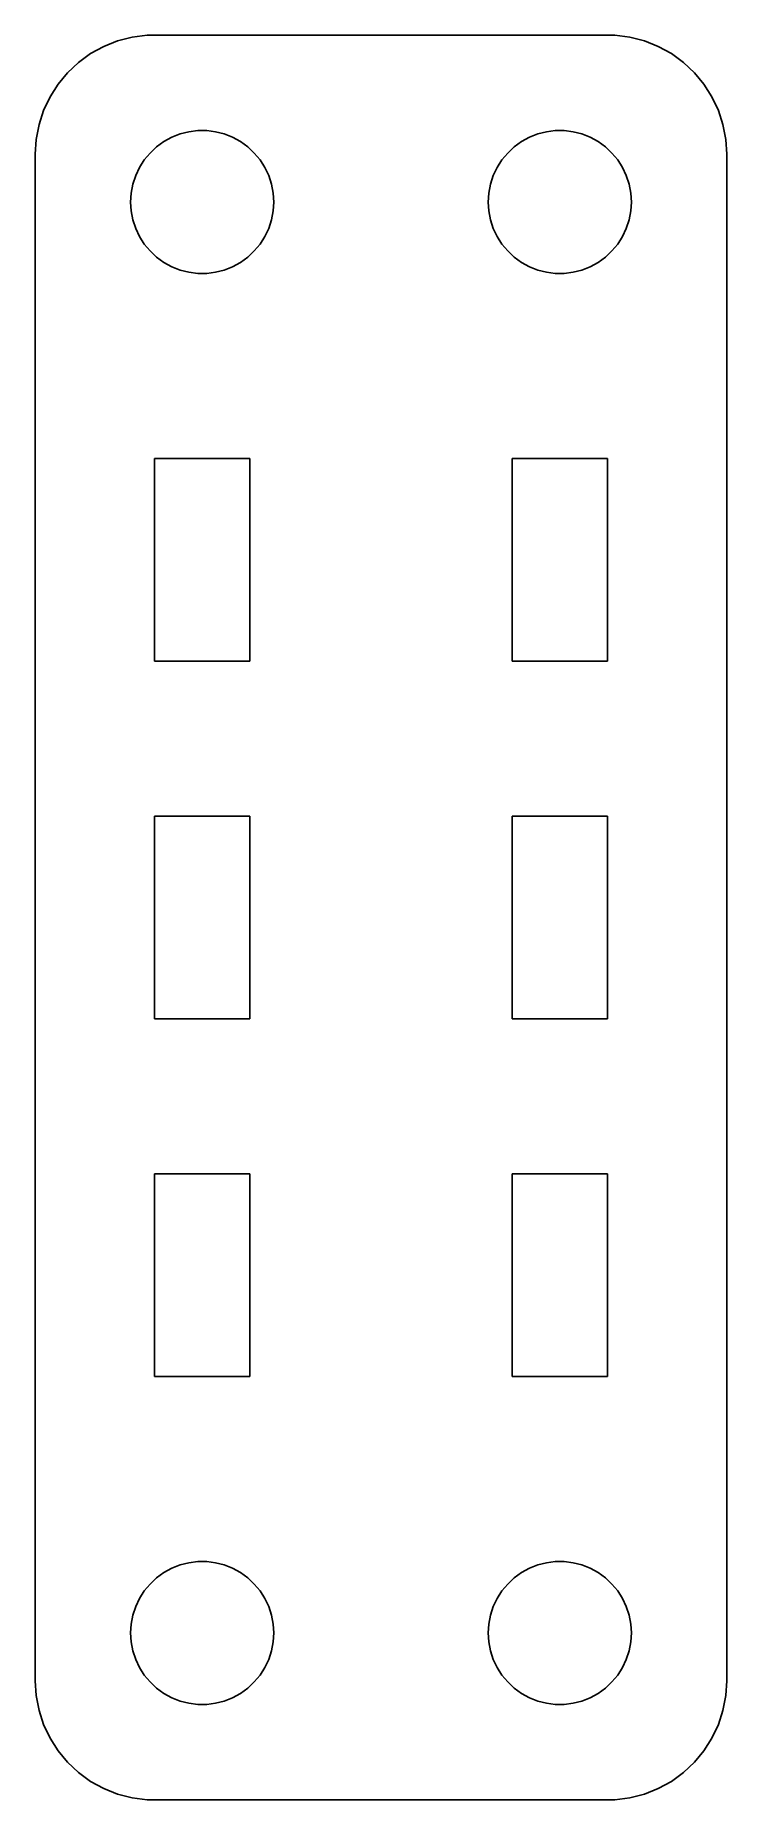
# Model space of a CAD drawing. Header units: metres. Extents: x -14.5 to 14.5, y -37 to 37.
import ezdxf

# ---------------------------------------------------------------- set-up
doc = ezdxf.new("R2010")
doc.units = ezdxf.units.M

msp = doc.modelspace()

# ---------------------------------------------------------------- linework, layer by layer
for p, q in [((-9.81395, 36.9901), (-10.4369, 36.9114)), ((9.81395, 36.9901), (-9.81395, 36.9901)), ((10.4369, 36.9114), (9.81395, 36.9901)), ((-11.6289, 36.5241), (-12.1791, 36.2216)), ((-11.0451, 36.7553), (-11.6289, 36.5241)), ((-10.4369, 36.9114), (-11.0451, 36.7553)), ((11.0451, 36.7553), (10.4369, 36.9114)), ((11.6289, 36.5241), (11.0451, 36.7553)), ((12.1791, 36.2216), (11.6289, 36.5241)), ((-12.6871, 35.8526), (-13.1448, 35.4227)), ((-12.1791, 36.2216), (-12.6871, 35.8526)), ((12.6871, 35.8526), (12.1791, 36.2216)), ((13.1448, 35.4227), (12.6871, 35.8526)), ((-13.5451, 34.9389), (-13.8815, 34.4088)), ((-13.1448, 35.4227), (-13.5451, 34.9389)), ((13.5451, 34.9389), (13.1448, 35.4227)), ((13.8815, 34.4088), (13.5451, 34.9389)), ((-13.8815, 34.4088), (-14.1489, 33.8406)), ((14.1489, 33.8406), (13.8815, 34.4088)), ((-14.1489, 33.8406), (-14.3429, 33.2434)), ((14.3429, 33.2434), (14.1489, 33.8406)), ((-14.4606, 32.6267), (-14.5, 32)), ((-14.3429, 33.2434), (-14.4606, 32.6267)), ((-9.10747, 32.533), (-8.77733, 32.7145)), ((-8.77733, 32.7145), (-8.42705, 32.8532)), ((-8.42705, 32.8532), (-8.06213, 32.9469)), ((-8.06213, 32.9469), (-7.68837, 32.9941)), ((-7.68837, 32.9941), (-7.31161, 32.9941)), ((-7.31161, 32.9941), (-6.93785, 32.9469)), ((-6.93785, 32.9469), (-6.57294, 32.8532)), ((-6.57294, 32.8532), (-6.22266, 32.7145)), ((-6.22266, 32.7145), (-5.89252, 32.533)), ((5.89252, 32.533), (6.22266, 32.7145)), ((6.22266, 32.7145), (6.57294, 32.8532)), ((6.57294, 32.8532), (6.93785, 32.9469)), ((6.93785, 32.9469), (7.31161, 32.9941)), ((7.31161, 32.9941), (7.68837, 32.9941)), ((7.68837, 32.9941), (8.06213, 32.9469)), ((8.06213, 32.9469), (8.42705, 32.8532)), ((8.42705, 32.8532), (8.77733, 32.7145)), ((8.77733, 32.7145), (9.10747, 32.533)), ((14.4606, 32.6267), (14.3429, 33.2434)), ((14.5, 32), (14.4606, 32.6267)), ((-14.5, 32), (-14.5, -32)), ((-9.92705, 31.7634), (-9.6869, 32.0536)), ((-9.6869, 32.0536), (-9.41226, 32.3115)), ((-9.41226, 32.3115), (-9.10747, 32.533)), ((-5.89252, 32.533), (-5.58772, 32.3115)), ((-5.58772, 32.3115), (-5.31308, 32.0536)), ((-5.31308, 32.0536), (-5.07294, 31.7634)), ((5.07294, 31.7634), (5.31308, 32.0536)), ((5.31308, 32.0536), (5.58772, 32.3115)), ((5.58772, 32.3115), (5.89252, 32.533)), ((9.10747, 32.533), (9.41226, 32.3115)), ((9.41226, 32.3115), (9.6869, 32.0536)), ((9.6869, 32.0536), (9.92705, 31.7634)), ((14.5, -32), (14.5, 32)), ((-10.4057, 30.7461), (-10.2893, 31.1044)), ((-10.2893, 31.1044), (-10.1289, 31.4453)), ((-10.1289, 31.4453), (-9.92705, 31.7634)), ((-5.07294, 31.7634), (-4.87108, 31.4453)), ((-4.87108, 31.4453), (-4.71066, 31.1044)), ((-4.71066, 31.1044), (-4.59424, 30.7461)), ((4.59424, 30.7461), (4.71066, 31.1044)), ((4.71066, 31.1044), (4.87108, 31.4453)), ((4.87108, 31.4453), (5.07294, 31.7634)), ((9.92705, 31.7634), (10.1289, 31.4453)), ((10.1289, 31.4453), (10.2893, 31.1044)), ((10.2893, 31.1044), (10.4057, 30.7461)), ((-10.5, 30), (-10.4763, 30.376)), ((-10.4763, 30.376), (-10.4057, 30.7461)), ((-4.59424, 30.7461), (-4.52365, 30.376)), ((-4.52365, 30.376), (-4.5, 30)), ((4.5, 30), (4.52365, 30.376)), ((4.52365, 30.376), (4.59424, 30.7461)), ((10.4057, 30.7461), (10.4763, 30.376)), ((10.4763, 30.376), (10.5, 30)), ((-10.4763, 29.624), (-10.5, 30)), ((-10.4057, 29.2539), (-10.4763, 29.624)), ((-4.52365, 29.624), (-4.59424, 29.2539)), ((-4.5, 30), (-4.52365, 29.624)), ((4.52365, 29.624), (4.5, 30)), ((4.59424, 29.2539), (4.52365, 29.624)), ((10.4763, 29.624), (10.4057, 29.2539)), ((10.5, 30), (10.4763, 29.624)), ((-10.2893, 28.8956), (-10.4057, 29.2539)), ((-10.1289, 28.5547), (-10.2893, 28.8956)), ((-4.71066, 28.8956), (-4.87108, 28.5547)), ((-4.59424, 29.2539), (-4.71066, 28.8956)), ((4.71066, 28.8956), (4.59424, 29.2539)), ((4.87108, 28.5547), (4.71066, 28.8956)), ((10.2893, 28.8956), (10.1289, 28.5547)), ((10.4057, 29.2539), (10.2893, 28.8956)), ((-9.92705, 28.2366), (-10.1289, 28.5547)), ((-9.6869, 27.9464), (-9.92705, 28.2366)), ((-5.07294, 28.2366), (-5.31308, 27.9464)), ((-4.87108, 28.5547), (-5.07294, 28.2366)), ((5.07294, 28.2366), (4.87108, 28.5547)), ((5.31308, 27.9464), (5.07294, 28.2366)), ((9.92705, 28.2366), (9.6869, 27.9464)), ((10.1289, 28.5547), (9.92705, 28.2366)), ((-9.41226, 27.6884), (-9.6869, 27.9464)), ((-9.10747, 27.467), (-9.41226, 27.6884)), ((-8.77733, 27.2855), (-9.10747, 27.467)), ((-5.89252, 27.467), (-6.22266, 27.2855)), ((-5.58772, 27.6884), (-5.89252, 27.467)), ((-5.31308, 27.9464), (-5.58772, 27.6884)), ((5.58772, 27.6884), (5.31308, 27.9464)), ((5.89252, 27.467), (5.58772, 27.6884)), ((6.22266, 27.2855), (5.89252, 27.467)), ((9.10747, 27.467), (8.77733, 27.2855)), ((9.41226, 27.6884), (9.10747, 27.467)), ((9.6869, 27.9464), (9.41226, 27.6884)), ((-8.42705, 27.1468), (-8.77733, 27.2855)), ((-8.06213, 27.0531), (-8.42705, 27.1468)), ((-7.68837, 27.0059), (-8.06213, 27.0531)), ((-7.31161, 27.0059), (-7.68837, 27.0059)), ((-6.93785, 27.0531), (-7.31161, 27.0059)), ((-6.57294, 27.1468), (-6.93785, 27.0531)), ((-6.22266, 27.2855), (-6.57294, 27.1468)), ((6.57294, 27.1468), (6.22266, 27.2855)), ((6.93785, 27.0531), (6.57294, 27.1468)), ((7.31161, 27.0059), (6.93785, 27.0531)), ((7.68837, 27.0059), (7.31161, 27.0059)), ((8.06213, 27.0531), (7.68837, 27.0059)), ((8.42705, 27.1468), (8.06213, 27.0531)), ((8.77733, 27.2855), (8.42705, 27.1468)), ((-9.5, 10.75), (-9.5, 19.25)), ((-9.5, 19.25), (-5.5, 19.25)), ((-5.5, 19.25), (-5.5, 10.75)), ((5.5, 10.75), (5.5, 19.25)), ((5.5, 19.25), (9.5, 19.25)), ((9.5, 19.25), (9.5, 10.75)), ((-5.5, 10.75), (-9.5, 10.75)), ((9.5, 10.75), (5.5, 10.75)), ((-9.5, -4.25), (-9.5, 4.25)), ((-9.5, 4.25), (-5.5, 4.25)), ((-5.5, 4.25), (-5.5, -4.25)), ((5.5, -4.25), (5.5, 4.25)), ((5.5, 4.25), (9.5, 4.25)), ((9.5, 4.25), (9.5, -4.25)), ((-5.5, -4.25), (-9.5, -4.25)), ((9.5, -4.25), (5.5, -4.25)), ((-9.5, -19.25), (-9.5, -10.75)), ((-9.5, -10.75), (-5.5, -10.75)), ((-5.5, -10.75), (-5.5, -19.25)), ((5.5, -19.25), (5.5, -10.75)), ((5.5, -10.75), (9.5, -10.75)), ((9.5, -10.75), (9.5, -19.25)), ((-5.5, -19.25), (-9.5, -19.25)), ((9.5, -19.25), (5.5, -19.25)), ((-9.10747, -27.467), (-8.77733, -27.2855)), ((-8.77733, -27.2855), (-8.42705, -27.1468)), ((-8.42705, -27.1468), (-8.06213, -27.0531)), ((-8.06213, -27.0531), (-7.68837, -27.0059)), ((-7.68837, -27.0059), (-7.31161, -27.0059)), ((-7.31161, -27.0059), (-6.93785, -27.0531)), ((-6.93785, -27.0531), (-6.57294, -27.1468)), ((-6.57294, -27.1468), (-6.22266, -27.2855)), ((-6.22266, -27.2855), (-5.89252, -27.467)), ((5.89252, -27.467), (6.22266, -27.2855)), ((6.22266, -27.2855), (6.57294, -27.1468)), ((6.57294, -27.1468), (6.93785, -27.0531)), ((6.93785, -27.0531), (7.31161, -27.0059)), ((7.31161, -27.0059), (7.68837, -27.0059)), ((7.68837, -27.0059), (8.06213, -27.0531)), ((8.06213, -27.0531), (8.42705, -27.1468)), ((8.42705, -27.1468), (8.77733, -27.2855)), ((8.77733, -27.2855), (9.10747, -27.467)), ((-9.92705, -28.2366), (-9.6869, -27.9464)), ((-9.6869, -27.9464), (-9.41226, -27.6884)), ((-9.41226, -27.6884), (-9.10747, -27.467)), ((-5.89252, -27.467), (-5.58772, -27.6884)), ((-5.58772, -27.6884), (-5.31308, -27.9464)), ((-5.31308, -27.9464), (-5.07294, -28.2366)), ((5.07294, -28.2366), (5.31308, -27.9464)), ((5.31308, -27.9464), (5.58772, -27.6884)), ((5.58772, -27.6884), (5.89252, -27.467)), ((9.10747, -27.467), (9.41226, -27.6884)), ((9.41226, -27.6884), (9.6869, -27.9464)), ((9.6869, -27.9464), (9.92705, -28.2366)), ((-10.2893, -28.8956), (-10.1289, -28.5547)), ((-10.1289, -28.5547), (-9.92705, -28.2366)), ((-5.07294, -28.2366), (-4.87108, -28.5547)), ((-4.87108, -28.5547), (-4.71066, -28.8956)), ((4.71066, -28.8956), (4.87108, -28.5547)), ((4.87108, -28.5547), (5.07294, -28.2366)), ((9.92705, -28.2366), (10.1289, -28.5547)), ((10.1289, -28.5547), (10.2893, -28.8956)), ((-10.4763, -29.624), (-10.4057, -29.2539)), ((-10.4057, -29.2539), (-10.2893, -28.8956)), ((-4.71066, -28.8956), (-4.59424, -29.2539)), ((-4.59424, -29.2539), (-4.52365, -29.624)), ((4.52365, -29.624), (4.59424, -29.2539)), ((4.59424, -29.2539), (4.71066, -28.8956)), ((10.2893, -28.8956), (10.4057, -29.2539)), ((10.4057, -29.2539), (10.4763, -29.624)), ((-10.5, -30), (-10.4763, -29.624)), ((-10.4763, -30.376), (-10.5, -30)), ((-4.52365, -29.624), (-4.5, -30)), ((-4.5, -30), (-4.52365, -30.376)), ((4.5, -30), (4.52365, -29.624)), ((4.52365, -30.376), (4.5, -30)), ((10.4763, -29.624), (10.5, -30)), ((10.5, -30), (10.4763, -30.376)), ((-10.4057, -30.7461), (-10.4763, -30.376)), ((-10.2893, -31.1044), (-10.4057, -30.7461)), ((-4.59424, -30.7461), (-4.71066, -31.1044)), ((-4.52365, -30.376), (-4.59424, -30.7461)), ((4.59424, -30.7461), (4.52365, -30.376)), ((4.71066, -31.1044), (4.59424, -30.7461)), ((10.4057, -30.7461), (10.2893, -31.1044)), ((10.4763, -30.376), (10.4057, -30.7461)), ((-10.1289, -31.4453), (-10.2893, -31.1044)), ((-9.92705, -31.7634), (-10.1289, -31.4453)), ((-9.6869, -32.0536), (-9.92705, -31.7634)), ((-5.07294, -31.7634), (-5.31308, -32.0536)), ((-4.87108, -31.4453), (-5.07294, -31.7634)), ((-4.71066, -31.1044), (-4.87108, -31.4453)), ((4.87108, -31.4453), (4.71066, -31.1044)), ((5.07294, -31.7634), (4.87108, -31.4453)), ((5.31308, -32.0536), (5.07294, -31.7634)), ((9.92705, -31.7634), (9.6869, -32.0536)), ((10.1289, -31.4453), (9.92705, -31.7634)), ((10.2893, -31.1044), (10.1289, -31.4453)), ((-14.5, -32), (-14.4606, -32.6267)), ((-9.41226, -32.3115), (-9.6869, -32.0536)), ((-9.10747, -32.533), (-9.41226, -32.3115)), ((-8.77733, -32.7145), (-9.10747, -32.533)), ((-5.89252, -32.533), (-6.22266, -32.7145)), ((-5.58772, -32.3115), (-5.89252, -32.533)), ((-5.31308, -32.0536), (-5.58772, -32.3115)), ((5.58772, -32.3115), (5.31308, -32.0536)), ((5.89252, -32.533), (5.58772, -32.3115)), ((6.22266, -32.7145), (5.89252, -32.533)), ((9.10747, -32.533), (8.77733, -32.7145)), ((9.41226, -32.3115), (9.10747, -32.533)), ((9.6869, -32.0536), (9.41226, -32.3115)), ((14.4606, -32.6267), (14.5, -32)), ((-14.4606, -32.6267), (-14.3429, -33.2434)), ((-14.3429, -33.2434), (-14.1489, -33.8406)), ((-8.42705, -32.8532), (-8.77733, -32.7145)), ((-8.06213, -32.9469), (-8.42705, -32.8532)), ((-7.68837, -32.9941), (-8.06213, -32.9469)), ((-7.31161, -32.9941), (-7.68837, -32.9941)), ((-6.93785, -32.9469), (-7.31161, -32.9941)), ((-6.57294, -32.8532), (-6.93785, -32.9469)), ((-6.22266, -32.7145), (-6.57294, -32.8532)), ((6.57294, -32.8532), (6.22266, -32.7145)), ((6.93785, -32.9469), (6.57294, -32.8532)), ((7.31161, -32.9941), (6.93785, -32.9469)), ((7.68837, -32.9941), (7.31161, -32.9941)), ((8.06213, -32.9469), (7.68837, -32.9941)), ((8.42705, -32.8532), (8.06213, -32.9469)), ((8.77733, -32.7145), (8.42705, -32.8532)), ((14.1489, -33.8406), (14.3429, -33.2434)), ((14.3429, -33.2434), (14.4606, -32.6267)), ((-14.1489, -33.8406), (-13.8815, -34.4088)), ((13.8815, -34.4088), (14.1489, -33.8406)), ((-13.8815, -34.4088), (-13.5451, -34.9389)), ((13.5451, -34.9389), (13.8815, -34.4088)), ((-13.5451, -34.9389), (-13.1448, -35.4227)), ((-13.1448, -35.4227), (-12.6871, -35.8526)), ((12.6871, -35.8526), (13.1448, -35.4227)), ((13.1448, -35.4227), (13.5451, -34.9389)), ((-12.6871, -35.8526), (-12.1791, -36.2216)), ((-12.1791, -36.2216), (-11.6289, -36.5241)), ((11.6289, -36.5241), (12.1791, -36.2216)), ((12.1791, -36.2216), (12.6871, -35.8526)), ((-11.6289, -36.5241), (-11.0451, -36.7553)), ((-11.0451, -36.7553), (-10.4369, -36.9114)), ((-10.4369, -36.9114), (-9.81395, -36.9901)), ((-9.81395, -36.9901), (9.81395, -36.9901)), ((9.81395, -36.9901), (10.4369, -36.9114)), ((10.4369, -36.9114), (11.0451, -36.7553)), ((11.0451, -36.7553), (11.6289, -36.5241))]:
    msp.add_line(p, q)

doc.saveas('drawing.dxf')
